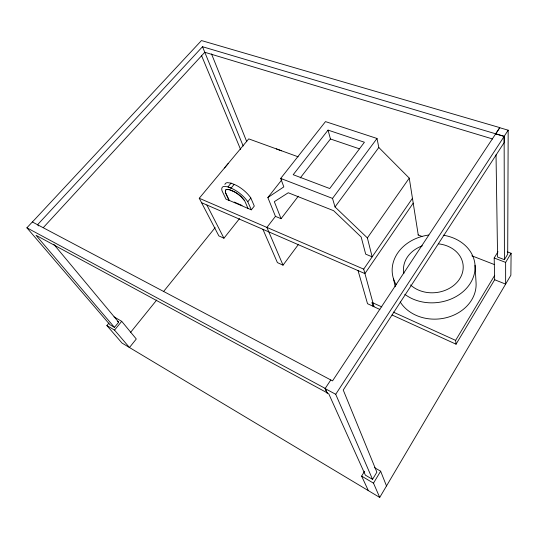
<?xml version="1.0" encoding="UTF-8"?>
<svg xmlns="http://www.w3.org/2000/svg" width="538" height="538" viewBox="0 0 538 538"><rect width="100%" height="100%" fill="white"/><g stroke="black" fill="none" stroke-linecap="round" stroke-linejoin="round"><path stroke-width="0.81" d="M507.294 251.831L511.1 253.264L505.633 262.396L505.633 284.111L494.657 279.74L494.187 258.005L497.993 251.75M504.422 259.672L504.14 136.376L495.706 133.868L499.762 127.735L508.181 130.189L507.697 254.218L504.422 259.672L497.583 257.056L496.029 154.823M511.1 253.264L510.871 275.227L379.72 497.442L121.992 343.042L106.88 325.564L108.925 323.089M225.402 190.634L225.53 192.718L229.195 200.492L225.53 192.718M224.897 184.487L225.22 183.774A14.835 5.743 39.2 0 1 227.399 182.638L231.051 183.142L234.131 184.386A16.96 6.564 39.1 0 1 240.338 187.749L241.905 188.865A16.96 6.564 39.1 0 1 246.317 192.631L247.621 193.976A16.96 6.564 39.1 0 1 250.816 198.004L254.306 206.074L251.333 209.833L247.998 208.421L244.649 200.708L241.481 197.002A12.656 4.829 39 0 0 238.2 194.205L237.036 193.377A12.656 4.829 39 0 0 233.546 191.36L229.645 189.719L227.171 189.363A10.518 4.008 39.1 0 0 225.63 190.136L225.328 191.999M392.061 315.006L456.049 344.199L494.765 279.565M379.72 497.442L373.5 483.144L380.648 471.201L374.367 467.562M456.049 344.199L455.619 340.379L494.725 275.281M330.803 379.962L325.1 388.577L327.104 393.002L328.819 393.93L365.389 475.148L372.552 479.365L376.869 472.176L343.237 390.037L504.22 142.503L504.207 136.336L202.51 46.719L37.586 224.696L38.581 225.893M368.348 490.629L361.623 476.123L364.569 471.268M504.14 136.376L508.181 130.189M372.552 479.365L335.712 394.293L504.207 136.336M327.104 393.002L325.208 388.416L26.9 227.809L32.341 221.972L332.538 380.877L499.795 127.614L201.468 40.558L32.428 221.965M413.218 203.135L364.932 273.586L201.555 202.691M358.052 270.601L367.521 303.708L374.004 306.667L363.708 269.128L412.451 198.3M281.058 218.704L274.319 201.669L288.26 192.765L333.607 210.681L361.186 237.029L365.685 254.144L372.155 256.855L367.387 237.937L409.257 178.125L378.813 147.493L377.017 138.474L325.49 121.608L280.701 178.414L283.829 186.881L267.857 197.54L275.449 216.357L281.058 218.704L298.308 196.209M367.387 237.937L335.026 206.942L378.813 147.493M262.907 229.316L277.406 262.605L283.028 265.167L298.55 244.265M335.026 206.942L332.518 198.408L377.017 138.474M275.449 216.357L266.909 227.419L283.028 265.167M300.251 177.95L330.453 138.986L328.052 130.115L364.414 142.234L329.713 188.535L293.197 174.702L328.052 130.115M267.857 197.54L281.831 179.779M298.166 156.82L248.731 138.878L199.248 198.26L218.845 235.893L223.936 238.213L239.511 218.616M247.998 208.421L229.255 200.418M251.333 209.833L247.789 201.79L250.816 198.004M224.501 167.957L228.401 163.276M244.649 200.708L241.421 197.076A12.656 4.822 39 0 0 238.139 194.279L236.976 193.451A12.656 4.822 39 0 0 233.485 191.434L229.585 189.786L227.117 189.437A10.518 4.008 39.1 0 0 225.577 190.21M130.378 332.645L156.699 300.029M163.545 291.549L215.139 227.635M26.9 227.809L109.907 324.703L114.439 327.373L118.676 322.195L53.739 244.252M121.709 321.334L136.289 338.994L129.47 347.521L114.547 330.097L121.709 321.334L114.036 316.889M234.131 184.386L231.058 188.152L227.977 186.888L231.051 183.142M43.282 227.635L204.79 52.28L492.6 138.972M242.066 205.476L234.225 202.073M276.27 148.871L281.589 150.801M330.453 138.986L359.35 148.804M494.187 258.005L505.633 262.396M280.701 178.414L332.518 198.408M418.046 234.904L421.94 236.417M471.819 255.792L494.422 264.575M229.195 200.492L225.98 199.134L222.167 191.124A14.869 5.669 39.1 0 1 221.858 188.186L222.174 187.473A14.869 5.669 39.1 0 1 224.333 186.363L228.025 186.901L231.058 188.152A17.001 6.483 39 0 1 237.271 191.535L238.838 192.651A17.001 6.483 39 0 1 243.27 196.424L244.582 197.769A17.001 6.483 39 0 1 247.789 201.79M199.248 198.26L363.708 269.128M381.832 306.909L371.94 302.423L373.016 306.324L379.875 309.451M393.238 312.08L455.619 340.379M325.1 388.577L335.712 394.293M327.212 392.841L36.012 235.288L114.439 327.373M117.385 321.442L118.676 322.195M106.88 325.564L114.547 330.097M361.623 476.123L373.5 483.144M206.874 204.998L223.936 238.213M201.434 55.327L240.668 149.651M202.51 46.719L243.176 146M211.515 53.901L246.76 141.709M380.648 471.201L386.499 485.962M393.5 278.839L395.242 286.714M409.257 178.125L418.268 235.059M475.034 265.221L476.049 282.497A40.209 33.43 -5.5 0 1 446.52 317.642A40.209 33.43 -5.5 0 1 400.225 301.973M438.376 243.849A29.933 24.499 -6.5 0 1 459.291 279.444A29.933 24.499 -6.5 0 1 410.548 284.938M403.897 273.425A29.933 24.499 -6.5 0 1 422.35 245.819M443.238 235.193A41.567 34.029 -6.4 0 1 470.004 283.768A41.567 34.029 -6.4 0 1 404.784 294.286M396.217 284.817A41.567 34.029 -6.4 0 1 428.746 235.039"/></g></svg>
